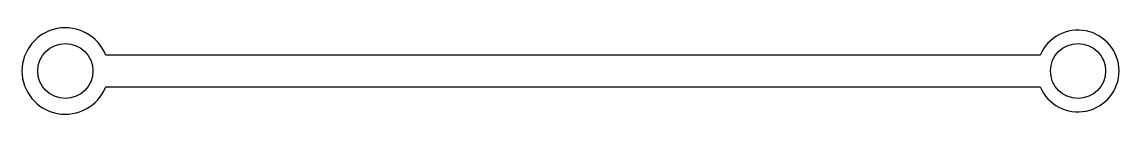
# Model space of a CAD drawing. Header units: millimetres. Extents: x -15 to 364, y -15 to 15.
import ezdxf

# ---------------------------------------------------------------- set-up
doc = ezdxf.new("R2010")
doc.units = ezdxf.units.MM

msp = doc.modelspace()

# ---------------------------------------------------------------- linework, layer by layer
at = {"color": 7, "linetype": 'Continuous', "lineweight": 25}
for p, q in [((336.94, 5.5), (13.96, 5.5)), ((13.96, -5.5), (336.94, -5.5))]:
    msp.add_line(p, q, dxfattribs=at)
for centre in [(0, 0), (350, 0)]:
    msp.add_circle(centre, 9.53, dxfattribs=at)
for centre, radius, start, end in [((0, 0), 15, 21.5102, 338.4898), ((350, 0), 14.18, 202.8305, 157.1695)]:
    msp.add_arc(centre, radius, start, end, dxfattribs=at)

doc.saveas('drawing.dxf')
